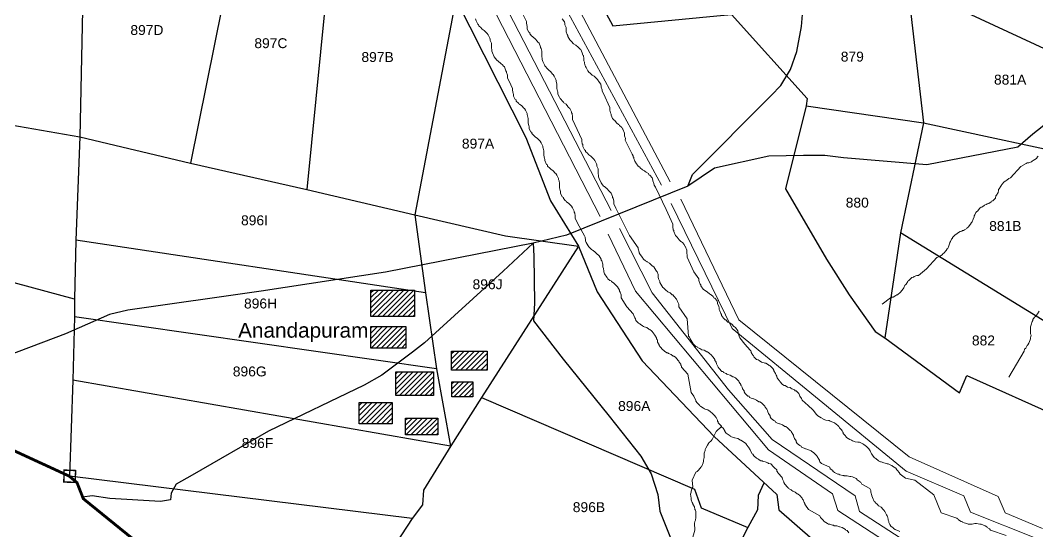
# Model space of a CAD drawing. Header units: inches. Extents: x -72 to 3350, y -615 to 1801.
# Drawn here: x 642.6 to 998, y -423.2 to -244.7 of the extents above; entities that cross this region are included whole.
import ezdxf
from ezdxf.enums import TextEntityAlignment as Align

# ---------------------------------------------------------------- set-up
doc = ezdxf.new("R2010")
doc.units = ezdxf.units.IN
doc.header["$LTSCALE"] = 15
doc.header["$MEASUREMENT"] = 0
for name, color, linetype in [('BOUNDARY', 5, 'Continuous'), ('PLOT', 255, 'Continuous'), ('PLOT NO', 7, 'Continuous'), ('ROAD', 50, 'Continuous'), ('STONES', 3, 'Continuous'), ('STREAM', 130, 'Continuous'), ('VILLAGE', 20, 'Continuous')]:
    doc.layers.add(name, color=color, linetype=linetype)
doc.styles.get("Standard").update_dxf_attribs({"font": 'arial.ttf'})

msp = doc.modelspace()

# ---------------------------------------------------------------- hatches: boundary and pattern name
at = {"layer": 'VILLAGE', "linetype": 'ByBlock'}
h = msp.add_hatch(dxfattribs=at)
h.set_pattern_fill('ANSI31', color=256, scale=10, style=0)
h.paths.add_polyline_path([(765, -351.63), (777.3, -351.63), (777.3, -359.17), (765, -359.17)])
h.paths.add_polyline_path([(765.1, -338.9), (780.3, -338.9), (780.3, -348.13), (765.1, -348.13)])
h.paths.add_polyline_path([(793.25, -360.2), (805.64, -360.2), (805.64, -366.82), (793.25, -366.82)])
h.paths.add_polyline_path([(793.39, -370.95), (800.74, -370.95), (800.74, -376.22), (793.39, -376.22)])
h.paths.add_polyline_path([(773.82, -367.47), (786.94, -367.47), (786.94, -375.74), (773.82, -375.74)])
h.paths.add_polyline_path([(777.17, -383.59), (788.49, -383.59), (788.49, -389.49), (777.17, -389.49)])
h.paths.add_polyline_path([(761, -378.2), (772.52, -378.2), (772.52, -385.6), (761, -385.6)])

# ---------------------------------------------------------------- linework, layer by layer
at = {"layer": 'BOUNDARY', "const_width": 1}
msp.add_lwpolyline([(1035.01, -544.31), (979.49, -540.33), (958.35, -534.44), (931.49, -526.66), (892.1, -515.15), (857.81, -504.23), (838.51, -499.57), (816.48, -493.94), (741.4, -473.98), (664.62, -411.74), (662.42, -406.14), (659.74, -403.88), (596.11, -374.56), (543.2, -340.82), (475.93, -298.02), (410.84, -255.84)], dxfattribs=at)
at = {"layer": 'PLOT', "color": 0}
for points in [[(670.33, -36.8), (667.14, -147.74), (666.39, -178.5), (666.39, -181.41), (665.43, -200.82), (664.78, -218.81), (663.37, -285.42), (661.96, -321.44), (661.57, -342.03), (661.54, -348.2), (661.02, -370.38), (659.74, -403.88)], [(670.33, -36.8), (703.38, -61.6), (715.45, -77.78), (730.01, -109.7), (746.93, -145.9), (764.02, -174.8), (778.43, -204.49), (794.72, -237.2), (819.18, -285.67), (827.82, -307.79), (837.64, -323.61), (844.12, -339.5), (859.85, -363.6), (885.02, -390.01), (906.92, -410.22), (907.61, -415.63), (919.48, -425.95), (951.59, -439.61), (983.96, -457.58), (1033.98, -468.64), (1050.75, -477.44), (1108.86, -506.32), (1145.93, -528.09), (1191.32, -555.27)], [(749.93, -49.64), (754.62, -65.87), (777.97, -91.29), (807.88, -126.61), (785.82, -126.28), (801.72, -155.48), (833.56, -216.82), (849.64, -246.61), (885.97, -243.13), (891.03, -242.68), (917.47, -272), (917.1, -274.6), (909.85, -303.52), (924.26, -328.13), (932.14, -340.58), (941.18, -353.38), (944.58, -355.57), (970.71, -374.79), (973.25, -368.72), (1005.94, -383.37)], [(807.88, -126.61), (838.2, -161.77), (848.54, -176.23), (863.16, -201.8), (867.17, -209.96), (872.29, -219.53), (891.03, -242.68), (909.68, -240.95), (952.49, -232.37), (1017.66, -262.58), (1018.75, -293.51)], [(752.28, -207.53), (742.7, -303.84)], [(718.75, -212.01), (702.12, -294.6)], [(952.49, -232.37), (958.08, -280.52), (950.13, -318.87), (944.58, -355.57)], [(794.72, -237.2), (780.43, -312.68), (784.19, -339.85), (788.02, -366.45), (792.87, -393.44), (661.02, -370.38)], [(593.72, -273.32), (663.37, -285.42)], [(917.1, -274.6), (958.08, -280.52), (1018.75, -293.51), (1014.46, -328.7), (1017.41, -360.23), (950.13, -318.87)], [(663.37, -285.42), (702.12, -294.6), (742.7, -303.84), (780.43, -312.68), (812.1, -319.99), (837.64, -323.61)], [(784.19, -339.85), (661.96, -321.44)], [(661.57, -342.03), (595.17, -324.11)], [(837.64, -323.61), (803.71, -376.43), (793.01, -393.25), (783.48, -408.71), (783.05, -413.93), (779.46, -418.67), (775.72, -424.36), (758.3, -449.46), (741.4, -473.98)], [(788.02, -366.45), (661.54, -348.2)], [(803.71, -376.43), (878.12, -408.43), (880.5, -414.92), (896.78, -421.84)], [(779.46, -418.67), (659.74, -403.88)], [(902.39, -406.31), (900.41, -410.68), (900.12, -415.68), (896.78, -421.84), (886.95, -441.13), (873.33, -472.84), (857.81, -504.23)]]:
    msp.add_lwpolyline(points, dxfattribs=at)
at = {"layer": 'ROAD'}
for points in [[(875.73, -302.63), (877.45, -298.55), (904.91, -270.92), (908.25, -267.42), (911.6, -261.9), (913.86, -255.57), (915.5, -246.86), (915.95, -241.33)], [(1020.39, -265.5), (996.33, -284.43), (991.08, -288.98), (959.23, -295.16), (930.11, -292.71), (923.69, -291.9), (916.22, -291.9), (904.09, -292.13), (885.07, -296.33), (875.73, -302.63), (833.43, -319.76), (821.75, -322.56), (770.2, -332.66), (726.7, -339.28), (680.22, -345.91), (673.73, -347.43), (658.42, -354.14), (621.42, -368.2), (609.98, -372.57), (604.23, -374.76), (600.76, -376.54)], [(821.75, -322.56), (811.33, -332.34), (783.77, -357.33), (779.59, -360.55), (768.92, -368.62), (762.68, -372.06), (729.27, -388.16), (702.59, -403.51), (697.06, -406.68), (695.36, -409.79), (695.04, -412.15), (691.6, -412.77), (673.85, -411.67), (667.73, -410.77), (664.35, -411.19)], [(821.75, -322.56), (821.96, -327.07), (822.18, -343.45), (821.85, -349.63), (832.28, -363.01), (848.29, -382.97), (859.32, -396.88), (863.03, -403), (865.27, -410.33), (865.95, -416.07), (870.92, -428.3), (873.01, -433.95), (874.06, -444.07), (878.66, -455.84), (880.38, -460.28), (882, -470.11), (883.47, -482.02), (885.72, -499.27), (886.6, -506.42), (887.55, -513.78)]]:
    msp.add_lwpolyline(points, dxfattribs=at)
at = {"layer": 'STONES', "color": 3, "const_width": 0.5}
msp.add_lwpolyline([(657.91, -401.75), (657.81, -405.92), (661.75, -406.02), (661.95, -401.91), (657.91, -401.75)], dxfattribs=at)
at = {"layer": 'STREAM', "color": 4, "lineweight": 0}
for points in [[(257.42, 172.82), (351.97, 177.17), (401.52, 174.14), (449.55, 162.79), (557.34, 77.13), (678.37, -25.75), (708.44, -50.71), (734.92, -90.23), (795.24, -206.91), (848.95, -311.11)], [(845.17, -313.19), (804.7, -234.33), (762.15, -151.13), (732.08, -94.39), (703.71, -53.17), (618.05, 20.39), (521.41, 101.33), (459.76, 150.12), (447.66, 159.58), (403.22, 169.98), (337.22, 172.82), (259.5, 169.03)], [(866.54, -302.22), (819.64, -215.61), (781.25, -139.78), (754.2, -88.53), (730.57, -51.85)], [(733.97, -49.76), (758.55, -85.51), (799.02, -163.8), (834.01, -233.58), (869.56, -301.09)], [(816.8, -239.82), (819.45, -245.11), (819.45, -245.68), (819.64, -246.82), (819.64, -247), (819.64, -247.76), (820.2, -248.9), (820.58, -249.09), (820.58, -249.46), (821.34, -250.22), (821.53, -250.41), (821.72, -250.6), (822.47, -251.17), (823.23, -252.11), (823.42, -252.3), (823.8, -252.68), (824.36, -254), (824.36, -254.19), (824.55, -254.57), (824.74, -255.51), (824.74, -255.89), (824.74, -256.27), (824.74, -256.65), (824.74, -257.22), (824.93, -258.16), (824.93, -258.35), (825.12, -259.11), (825.69, -260.24), (825.88, -260.62), (826.07, -260.81), (826.63, -261.57), (827.01, -261.94), (827.2, -262.13), (827.96, -262.7), (828.52, -263.46), (828.71, -263.65), (829.09, -264.21), (829.66, -265.35), (829.85, -265.73), (829.85, -265.92), (830.04, -267.05), (830.04, -267.43), (830.04, -267.62), (830.04, -268), (830.04, -268.56), (830.23, -269.51), (830.42, -269.7), (830.42, -270.45), (830.98, -271.59), (831.17, -271.97), (831.36, -272.16), (832.12, -273.1), (832.31, -273.29), (832.5, -273.48), (833.25, -274.05), (833.82, -274.8), (834.01, -274.99), (834.58, -275.56), (835.14, -276.69), (835.14, -277.07), (835.33, -277.26), (835.52, -278.4), (835.52, -278.78), (835.52, -278.96), (835.52, -279.34), (837.98, -284.64), (838.74, -286.34), (838.74, -286.91), (838.93, -287.85), (839.11, -288.04), (839.11, -288.8), (839.68, -289.93), (840.06, -290.12), (840.06, -290.5), (840.82, -291.26), (841.01, -291.45), (841.19, -291.63), (841.95, -292.2), (842.71, -292.96), (842.9, -293.15), (843.27, -293.71), (843.84, -294.85), (844.03, -295.23), (844.03, -295.61), (844.41, -296.55), (844.41, -296.93), (844.41, -297.12), (844.41, -297.5), (844.41, -298.06), (844.6, -299.01), (844.6, -299.39), (844.79, -299.96), (845.36, -301.28), (845.54, -301.47), (845.73, -301.85), (846.3, -302.6), (846.68, -302.79), (846.87, -302.98), (847.62, -303.55), (848.19, -304.3), (848.38, -304.49), (848.95, -305.06), (849.52, -306.2), (849.52, -306.57), (849.7, -306.76), (849.89, -307.9), (849.89, -308.28), (849.89, -308.47), (849.89, -308.84), (850.65, -310.36), (855.38, -319.81), (858.4, -324.16), (858.4, -324.54), (858.78, -325.67), (858.78, -325.86), (859.16, -326.43), (859.92, -327.57), (860.11, -327.75), (860.29, -328.13), (861.05, -328.7), (861.43, -328.89), (861.62, -329.08), (862.37, -329.46), (863.13, -330.21), (863.32, -330.4), (863.89, -330.78), (864.64, -331.91), (864.83, -332.29), (865.02, -332.48), (865.4, -333.43), (865.4, -333.81), (865.4, -333.99), (865.4, -334.37), (865.59, -334.94), (865.97, -335.89), (865.97, -336.26), (866.35, -336.83), (867.1, -337.97), (867.29, -338.16), (867.48, -338.34), (868.24, -339.1), (868.62, -339.29), (868.8, -339.48), (869.56, -339.86), (870.32, -340.61), (870.51, -340.61), (871.07, -341.18), (871.83, -342.13), (872.02, -342.5), (872.21, -342.88), (872.59, -343.83), (872.59, -344.21), (872.59, -344.4), (872.59, -344.77), (875.61, -348.93), (875.99, -354.99), (876.37, -355.36), (876.56, -355.93), (877.13, -356.88), (877.31, -357.07), (877.69, -357.63), (878.64, -358.58), (879.02, -358.77), (879.21, -358.96), (879.96, -359.34), (880.34, -359.52), (880.72, -359.71), (881.47, -359.9), (882.42, -360.47), (882.61, -360.47), (883.18, -360.85), (884.12, -361.79), (884.31, -361.98), (884.69, -362.36), (885.26, -363.12), (885.26, -363.5), (885.45, -363.68), (885.64, -364.06), (885.82, -364.63), (886.2, -365.39), (886.39, -365.76), (886.77, -366.33), (887.72, -367.28), (888.09, -367.28), (888.28, -367.66), (889.23, -368.03), (889.42, -368.22), (889.8, -368.41), (890.55, -368.6), (891.5, -369.17), (891.69, -369.17), (892.44, -369.55), (893.39, -370.49), (893.58, -370.68), (893.77, -371.06), (894.33, -371.82), (894.33, -372.19), (894.52, -372.38), (894.71, -372.76), (894.9, -373.33), (895.47, -374.09), (895.47, -374.46), (895.85, -375.03), (896.79, -375.98), (897.17, -375.98), (897.36, -376.35), (898.31, -376.73), (898.68, -376.92), (898.87, -376.92), (899.82, -377.3), (900.57, -377.87), (900.95, -377.87), (901.52, -378.25), (902.47, -379.19), (902.65, -379.38), (902.84, -379.76), (903.41, -380.52), (903.6, -380.89), (903.6, -381.08), (903.79, -381.46), (903.98, -382.03), (904.55, -382.78), (904.55, -383.16), (904.92, -383.73), (905.87, -384.49), (906.25, -384.68), (906.44, -385.05), (907.38, -385.43), (907.76, -385.62), (907.95, -385.62), (908.9, -386), (909.65, -386.57), (910.03, -386.57), (910.6, -386.95), (911.54, -387.89), (911.73, -388.08), (911.92, -388.27), (912.49, -389.21), (912.68, -389.59), (912.68, -389.78), (912.87, -390.16), (913.06, -390.73), (913.62, -391.48), (913.62, -391.86), (914, -392.43), (914.95, -393.19), (915.33, -393.37), (915.51, -393.75), (916.46, -394.13), (916.84, -394.32), (917.03, -394.32), (917.97, -394.7), (918.92, -395.08), (919.11, -395.27), (919.67, -395.64), (920.62, -396.59), (920.81, -396.78), (921, -396.97), (921.57, -397.91), (921.75, -398.29), (921.75, -398.48), (921.94, -398.86), (922.51, -399.43), (925.35, -400.75), (925.54, -401.32), (926.48, -401.88), (926.48, -402.07), (927.05, -402.64), (928.18, -403.21), (928.56, -403.21), (928.94, -403.4), (929.89, -403.59), (930.26, -403.59), (930.45, -403.78), (931.4, -403.78), (932.34, -403.96), (932.72, -403.96), (933.29, -404.15), (934.61, -404.72), (934.8, -404.91), (934.99, -405.1), (935.94, -405.86), (936.13, -406.04), (936.32, -406.23), (936.51, -406.61), (939.34, -408.13), (939.72, -408.88), (939.72, -409.45), (940.1, -410.58), (940.1, -410.77), (940.29, -411.34), (940.85, -412.66), (941.23, -412.85), (941.23, -413.04), (941.99, -413.8), (942.37, -414.18), (942.56, -414.18), (943.31, -414.74), (944.07, -415.5), (944.26, -415.69), (944.64, -416.26), (945.2, -417.39), (945.39, -417.77), (945.58, -417.96), (945.77, -418.9), (945.77, -419.28), (945.96, -419.66), (945.96, -420.04), (946.34, -420.8), (946.72, -421.36), (947.47, -421.93), (947.66, -422.12), (948.23, -422.5), (949.55, -423.06), (949.74, -423.25)], [(801.67, -244.17), (801.86, -244.92), (802.43, -246.06), (802.62, -246.25), (802.81, -246.63), (803.56, -247.38), (803.75, -247.57), (803.94, -247.76), (804.7, -248.33), (805.45, -249.09), (805.64, -249.27), (806.02, -249.84), (806.59, -250.98), (806.78, -251.35), (806.78, -251.73), (807.16, -252.68), (807.16, -253.06), (807.16, -253.25), (807.16, -253.62), (807.16, -254.19), (807.34, -255.14), (807.34, -255.51), (807.53, -256.08), (808.1, -257.41), (808.29, -257.59), (808.48, -257.97), (809.24, -258.73), (809.42, -258.92), (809.61, -259.11), (810.37, -259.68), (811.13, -260.43), (811.32, -260.62), (811.69, -261), (812.26, -262.32), (812.45, -262.7), (812.45, -262.89), (812.83, -263.84), (812.83, -264.21), (812.83, -264.59), (812.83, -264.97), (813.4, -265.92), (814.53, -268.56), (814.53, -269.13), (814.72, -270.27), (814.91, -270.45), (814.91, -271.21), (815.48, -272.35), (815.85, -272.53), (815.85, -272.91), (816.61, -273.67), (816.8, -273.86), (816.99, -274.05), (817.75, -274.61), (818.5, -275.37), (818.69, -275.56), (819.07, -276.13), (819.64, -277.26), (819.64, -277.64), (819.83, -278.02), (820.01, -278.96), (820.01, -279.34), (820.01, -279.53), (820.01, -279.91), (820.01, -280.48), (820.2, -281.61), (820.39, -281.8), (820.39, -282.56), (820.96, -283.69), (821.34, -283.88), (821.34, -284.26), (822.09, -285.02), (822.28, -285.2), (822.47, -285.39), (823.23, -285.96), (823.99, -286.72), (824.17, -286.91), (824.55, -287.47), (825.12, -288.61), (825.12, -288.99), (825.31, -289.37), (825.5, -290.31), (825.5, -290.69), (825.5, -290.88), (825.5, -291.26), (825.5, -291.82), (825.69, -292.96), (825.88, -293.15), (825.88, -293.71), (826.44, -295.04), (826.82, -295.23), (826.82, -295.61), (827.58, -296.36), (827.77, -296.55), (827.96, -296.74), (828.71, -297.31), (829.47, -298.06), (829.66, -298.25), (830.04, -298.82), (830.6, -299.96), (830.6, -300.33), (830.79, -300.71), (830.98, -301.66), (830.98, -302.04), (830.98, -302.22), (830.98, -302.6), (830.98, -303.17), (831.17, -304.12), (831.36, -304.49), (831.36, -305.06), (831.93, -306.38), (832.31, -306.57), (832.31, -306.95), (833.06, -307.71), (833.25, -307.9), (833.44, -308.09), (834.2, -308.65), (834.95, -309.41), (835.14, -309.6), (835.52, -310.17), (836.09, -311.3), (836.09, -311.68), (836.28, -312.06), (836.47, -313), (836.47, -313.38), (836.47, -313.57), (836.47, -313.95), (837.79, -316.6), (839.68, -320), (839.87, -320.38), (840.06, -321.51), (840.06, -321.7), (840.25, -322.27), (841.01, -323.4), (841.19, -323.78), (841.38, -323.97), (842.14, -324.73), (842.52, -324.92), (842.71, -325.11), (843.46, -325.67), (844.22, -326.43), (844.41, -326.62), (844.79, -327), (845.54, -328.13), (845.54, -328.51), (845.73, -328.7), (846.11, -329.83), (846.11, -330.02), (846.11, -330.4), (846.11, -330.78), (846.3, -331.35), (846.49, -332.29), (846.49, -332.48), (846.68, -333.24), (847.44, -334.37), (847.62, -334.56), (847.81, -334.94), (848.57, -335.51), (848.95, -335.7), (849.14, -335.89), (849.89, -336.45), (850.65, -337.21), (850.84, -337.4), (851.22, -337.78), (851.97, -338.91), (851.97, -339.29), (852.16, -339.67), (852.54, -340.61), (852.54, -340.99), (852.54, -341.18), (852.54, -341.56), (854.43, -344.77), (856.7, -347.23), (856.89, -347.8), (857.27, -348.56), (857.46, -348.93), (857.65, -349.5), (858.59, -350.45), (858.97, -350.64), (859.16, -350.83), (859.92, -351.39), (860.29, -351.58), (860.48, -351.77), (861.43, -351.96), (862.19, -352.53), (862.56, -352.72), (863.13, -353.09), (863.89, -354.04), (864.08, -354.42), (864.27, -354.61), (864.83, -355.55), (864.83, -355.93), (865.02, -356.12), (865.21, -356.5), (865.21, -357.07), (865.78, -358.01), (865.78, -358.2), (866.16, -358.77), (867.1, -359.71), (867.29, -359.9), (867.67, -360.28), (868.43, -360.85), (868.8, -360.85), (868.99, -361.04), (869.94, -361.42), (870.7, -361.98), (870.88, -361.98), (871.45, -362.36), (872.4, -363.5), (872.59, -363.68), (872.78, -364.06), (873.34, -364.82), (873.34, -365.2), (873.53, -365.39), (873.53, -365.76), (875.8, -368.22), (876.94, -374.65), (877.88, -375.98), (878.07, -376.54), (878.64, -377.3), (878.64, -377.68), (879.02, -378.25), (879.96, -379.19), (880.15, -379.38), (880.34, -379.57), (881.29, -380.14), (881.66, -380.33), (881.85, -380.52), (882.8, -380.7), (883.55, -381.27), (883.74, -381.46), (884.31, -381.84), (885.26, -382.78), (885.45, -383.16), (885.64, -383.35), (886.2, -384.3), (886.2, -384.68), (886.39, -384.86), (886.39, -385.24), (887.53, -386.38), (887.72, -386.76), (888.09, -387.13), (888.66, -388.08), (888.66, -388.27), (889.23, -388.84), (890.17, -389.59), (890.55, -389.78), (890.74, -389.97), (891.69, -390.35), (892.06, -390.54), (892.25, -390.54), (893.2, -390.73), (894.14, -391.29), (894.33, -391.29), (894.9, -391.67), (896.04, -392.43), (896.23, -392.81), (896.41, -393), (896.98, -393.75), (897.17, -394.13), (897.36, -394.32), (897.55, -394.7), (897.74, -395.27), (898.31, -396.02), (898.49, -396.21), (898.87, -396.78), (899.82, -397.54), (900.2, -397.72), (900.39, -397.91), (901.33, -398.48), (901.71, -398.48), (901.9, -398.67), (902.84, -398.86), (903.79, -399.24), (903.98, -399.43), (904.74, -399.62), (905.68, -400.56), (905.87, -400.75), (906.06, -400.94), (906.82, -401.7), (906.82, -402.07), (907, -402.26), (907.19, -402.64), (907.38, -402.83), (908.71, -404.34), (908.9, -404.91), (909.27, -405.86), (909.27, -406.04), (909.65, -406.61), (910.6, -407.75), (910.79, -407.94), (910.98, -408.13), (911.92, -408.69), (912.11, -408.88), (912.49, -409.07), (913.24, -409.45), (914, -410.02), (914.38, -410.21), (914.95, -410.58), (915.7, -411.53), (915.89, -411.91), (916.08, -412.1), (916.46, -413.04), (916.65, -413.42), (916.65, -413.61), (916.84, -413.99), (917.97, -415.5), (921.94, -417.77), (922.13, -418.34), (922.89, -419.09), (923.08, -419.28), (923.46, -419.66), (924.59, -420.42), (924.97, -420.61), (925.35, -420.61), (926.29, -420.98), (926.67, -420.98), (926.86, -421.17), (927.81, -421.17), (928.75, -421.55), (928.94, -421.55), (929.7, -421.74), (930.83, -422.5), (931.02, -422.69), (931.4, -422.88), (931.97, -423.63)], [(987, -424.58), (981.51, -422.69), (981.13, -422.31), (980.38, -421.74), (980.19, -421.55), (979.62, -421.17), (978.3, -420.61), (977.92, -420.61), (977.73, -420.61), (976.6, -420.42), (976.22, -420.42), (976.03, -420.42), (975.08, -420.61), (974.14, -420.61), (973.76, -420.61), (973.19, -420.42), (971.87, -420.04), (971.68, -419.85), (971.3, -419.66), (970.36, -419.09), (970.17, -418.9), (969.98, -418.72), (969.79, -418.53), (964.3, -416.64), (961.66, -410.39), (955.04, -405.29), (951.82, -404.53), (949.93, -403.21), (949.55, -402.64), (948.99, -401.88), (948.8, -401.7), (948.42, -401.13), (947.28, -400.37), (947.1, -400.18), (946.72, -399.99), (945.77, -399.62), (945.39, -399.62), (945.2, -399.43), (944.26, -399.24), (943.31, -398.86), (943.12, -398.86), (942.37, -398.48), (941.42, -397.72), (941.23, -397.54), (940.85, -397.35), (940.29, -396.59), (940.1, -396.21), (939.91, -396.02), (939.72, -395.64), (939.53, -395.08), (938.96, -394.32), (938.77, -394.13), (938.21, -393.56), (937.26, -392.81), (936.88, -392.62), (936.69, -392.43), (935.75, -392.05), (935.37, -392.05), (935.18, -392.05), (934.24, -391.86), (933.29, -391.48), (932.91, -391.29), (932.34, -391.11), (931.21, -390.35), (931.02, -389.97), (930.83, -389.78), (930.08, -389.03), (930.08, -388.65), (929.89, -388.46), (929.7, -388.08), (929.51, -387.7), (928.75, -386.95), (928.56, -386.57), (928.18, -386.19), (927.05, -385.24), (926.86, -385.24), (926.48, -385.05), (925.54, -384.68), (925.16, -384.49), (924.97, -384.49), (924.02, -384.3), (923.08, -383.92), (922.89, -383.73), (922.32, -383.54), (921.19, -382.78), (921, -382.6), (920.62, -382.22), (920.05, -381.46), (919.86, -381.27), (919.67, -380.89), (919.49, -380.7), (917.78, -379.19), (915.7, -377.3), (915.51, -376.73), (914.95, -375.98), (914.76, -375.6), (914.57, -375.03), (913.62, -374.09), (913.24, -374.09), (913.06, -373.71), (912.11, -373.33), (911.73, -373.14), (911.54, -372.95), (910.6, -372.76), (909.84, -372.19), (909.46, -372.19), (908.9, -371.82), (907.95, -370.87), (907.76, -370.49), (907.57, -370.3), (907, -369.55), (906.82, -369.17), (906.82, -368.98), (906.63, -368.6), (906.44, -368.03), (905.87, -367.09), (905.87, -366.9), (905.49, -366.33), (904.55, -365.39), (904.17, -365.2), (903.98, -365.01), (903.03, -364.44), (902.65, -364.44), (902.47, -364.25), (901.52, -364.06), (900.76, -363.5), (900.39, -363.31), (899.82, -363.12), (898.87, -362.17), (898.68, -361.79), (898.49, -361.6), (897.93, -360.66), (897.93, -360.47), (897.74, -360.09), (897.55, -359.9), (895.66, -357.82), (893.96, -355.55), (893.77, -354.99), (893.39, -354.04), (893.39, -353.66), (893.2, -353.09), (892.44, -351.96), (892.06, -351.77), (891.88, -351.58), (891.12, -350.83), (890.93, -350.64), (890.74, -350.45), (889.8, -350.07), (889.04, -349.31), (888.85, -349.31), (888.28, -348.75), (887.53, -347.8), (887.53, -347.42), (887.34, -347.04), (886.96, -346.1), (886.77, -345.72), (886.77, -345.53), (886.77, -345.15), (886.58, -344.58), (886.2, -343.64), (886.2, -343.45), (886.01, -342.69), (885.26, -341.75), (884.88, -341.56), (884.69, -341.18), (883.93, -340.61), (883.74, -340.42), (883.37, -340.24), (882.61, -339.67), (881.85, -339.1), (881.66, -338.91), (881.1, -338.53), (880.34, -337.4), (880.34, -337.02), (880.15, -336.83), (879.77, -335.89), (879.58, -335.51), (879.58, -335.13), (879.58, -334.94), (877.88, -332.48), (875.61, -327.38), (875.61, -326.81), (875.42, -325.86), (875.42, -325.48), (875.42, -324.92), (874.86, -323.59), (874.67, -323.4), (874.48, -323.03), (873.91, -322.27), (873.53, -322.08), (873.34, -321.89), (872.78, -321.32), (872.02, -320.38), (871.83, -320.19), (871.45, -319.81), (870.88, -318.49), (870.88, -318.11), (870.7, -317.92), (870.51, -316.79), (870.51, -316.41), (870.51, -316.22), (870.51, -315.84), (868.24, -310.73), (864.45, -302.98), (864.08, -302.22), (863.89, -301.66), (863.51, -300.71), (863.51, -300.52), (863.32, -299.77), (862.56, -298.82), (862.19, -298.63), (862, -298.25), (861.24, -297.69), (860.86, -297.5), (860.67, -297.31), (859.92, -296.93), (859.16, -296.17), (858.97, -295.98), (858.4, -295.61), (857.65, -294.47), (857.46, -294.28), (857.27, -293.9), (856.89, -292.96), (856.89, -292.58), (856.7, -292.39), (856.7, -292.01), (856.32, -291.45), (853.86, -286.53), (854.05, -285.96), (853.68, -285.02), (853.68, -284.64), (853.68, -284.07), (853.11, -282.75), (852.92, -282.56), (852.73, -282.18), (851.97, -281.42), (851.78, -281.23), (851.6, -281.04), (850.84, -280.48), (850.27, -279.72), (850.08, -279.53), (849.52, -278.96), (848.95, -277.83), (848.95, -277.45), (848.76, -277.07), (848.57, -276.13), (848.57, -275.75), (848.57, -275.56), (848.57, -275.18), (846.3, -270.27), (845.92, -269.51), (845.92, -268.94), (845.54, -268), (845.54, -267.81), (845.36, -267.05), (844.6, -265.92), (844.41, -265.73), (844.22, -265.35), (843.46, -264.59), (843.27, -264.4), (843.09, -264.21), (842.33, -263.84), (841.57, -263.08), (841.38, -262.89), (840.82, -262.32), (840.25, -261.19), (840.06, -260.81), (839.87, -260.62), (839.68, -259.68), (839.68, -259.3), (839.49, -258.92), (839.49, -258.54), (839.49, -258.16), (839.3, -257.03), (839.11, -256.84), (838.93, -256.08), (838.36, -254.95), (838.17, -254.76), (837.98, -254.57), (837.22, -253.81), (836.85, -253.62), (836.66, -253.43), (835.9, -252.87), (835.14, -252.11), (834.95, -251.92), (834.58, -251.54), (833.82, -250.41), (833.82, -250.03), (833.63, -249.65), (833.25, -248.71), (833.25, -248.33), (833.25, -248.14), (833.25, -247.76), (833.25, -247.19), (832.87, -246.25), (832.87, -245.87), (832.68, -245.3), (831.93, -244.17)], [(943.69, -343.83), (946.53, -341.56), (946.91, -341.56), (947.1, -341.37), (947.47, -341.37), (948.42, -340.8), (948.8, -340.61), (948.99, -340.61), (950.12, -339.67), (950.5, -339.1), (950.69, -338.91), (951.26, -338.16), (951.63, -337.21), (951.82, -337.02), (952.01, -336.83), (952.58, -335.89), (952.77, -335.7), (952.96, -335.51), (954.09, -334.56), (954.66, -334.37), (954.85, -334.18), (955.79, -333.81), (956.36, -333.81), (959.2, -331.54), (962.79, -327.57), (963.17, -327.38), (963.55, -327.19), (963.74, -327.19), (964.68, -326.62), (964.87, -326.24), (965.25, -326.05), (966.01, -325.11), (966.38, -324.54), (966.57, -324.35), (966.95, -323.4), (967.33, -322.46), (967.33, -322.27), (967.52, -321.89), (967.9, -321.14), (968.28, -320.76), (968.28, -320.57), (969.22, -319.62), (969.79, -319.24), (969.98, -319.06), (970.92, -318.49), (971.49, -318.3), (971.68, -318.11), (972.06, -318.11), (972.44, -317.92), (973.19, -317.35), (973.38, -317.16), (973.76, -316.97), (974.52, -315.84), (974.89, -315.27), (975.08, -315.08), (975.46, -314.14), (975.84, -313.38), (975.84, -313), (976.03, -312.63), (976.41, -311.87), (976.79, -311.49), (976.97, -311.3), (977.73, -310.36), (978.3, -309.98), (978.68, -309.79), (979.43, -309.22), (980, -309.03), (980.38, -308.84), (980.57, -308.84), (980.95, -308.65), (981.7, -308.09), (981.89, -307.9), (982.27, -307.71), (983.22, -306.76), (983.4, -306.01), (983.59, -305.82), (984.16, -304.87), (984.35, -304.12), (984.35, -303.74), (984.54, -303.55), (985.11, -302.6), (985.3, -302.22), (985.48, -302.04), (986.24, -301.09), (986.81, -300.71), (987.19, -300.52), (987.94, -299.96), (988.51, -299.77), (992.1, -295.79), (993.99, -294.66), (994.37, -294.47), (994.56, -294.47), (994.94, -294.47), (995.89, -294.09), (996.07, -293.9), (996.45, -293.71), (997.59, -292.96), (997.97, -292.39), (998.15, -292.2)], [(997.97, -425.71), (974.52, -416.45), (972.25, -410.77), (952.01, -402.07), (891.31, -352.34), (869.94, -308.65)], [(873.34, -307.14), (893.58, -349.31), (953.15, -397.16), (984.16, -410.96), (986.62, -416.64), (999.67, -422.12)], [(1236.05, -560.92), (1196.53, -540.12), (1059.24, -466.56), (1030.3, -461.83), (963.17, -438.57), (928.18, -415.88), (926.29, -410.02), (903.98, -394.7), (857.46, -339.29), (848, -319.43)], [(851.97, -317.35), (863.32, -339.86), (889.98, -373.71), (905.3, -391.11), (934.24, -410.77), (935.75, -416.26), (964.49, -434.79), (1030.87, -458.05), (1060.37, -463.16), (1184.99, -528.59), (1238.13, -556.2)], [(987.94, -369.36), (993.24, -360.28), (993.43, -359.52), (993.81, -359.15), (994.37, -358.2), (994.56, -358.01), (994.94, -357.44), (995.32, -356.31), (995.51, -355.93), (995.51, -355.55), (995.7, -354.61), (995.51, -354.23), (995.51, -353.85), (995.51, -353.09), (995.51, -351.96), (995.51, -351.77), (995.7, -351.01), (996.07, -349.88), (996.26, -349.5), (996.26, -349.12), (996.83, -348.37), (997.21, -348.18), (997.4, -347.8), (997.59, -347.61), (997.97, -347.23), (998.53, -346.29)], [(887.53, -386.57), (885.64, -388.27), (884.31, -391.11), (883.93, -391.48), (883.18, -392.24), (882.99, -392.43), (882.61, -393), (882.04, -394.13), (881.85, -394.51), (881.85, -394.89), (881.47, -395.83), (881.47, -396.21), (881.47, -396.4), (881.47, -397.35), (881.29, -398.29), (881.29, -398.67), (881.1, -399.24), (880.53, -400.56), (880.34, -400.75), (880.15, -401.13), (879.39, -401.88), (879.21, -402.07), (879.02, -402.26), (878.64, -402.45), (877.31, -405.29), (877.5, -407.75), (877.13, -408.13), (876.94, -409.26), (876.94, -409.45), (876.75, -410.21), (876.94, -411.53), (876.94, -411.72), (876.94, -412.1), (877.31, -413.04), (877.5, -413.42), (877.5, -413.61), (878.07, -414.55), (878.26, -415.5), (878.45, -415.69), (878.64, -416.26), (878.64, -417.58), (878.64, -417.96), (878.64, -418.34), (878.45, -419.28), (878.26, -419.66), (878.26, -419.85), (878.07, -420.23), (878.26, -422.69), (877.5, -425.14)]]:
    msp.add_lwpolyline(points, dxfattribs=at)
at = {"layer": 'VILLAGE', "linetype": 'ByBlock'}
for points in [[(765.1, -338.9), (780.3, -338.9), (780.3, -348.13), (765.1, -348.13)], [(765, -351.63), (777.3, -351.63), (777.3, -359.17), (765, -359.17)], [(793.25, -360.2), (805.64, -360.2), (805.64, -366.82), (793.25, -366.82)], [(773.82, -367.47), (786.94, -367.47), (786.94, -375.74), (773.82, -375.74)], [(793.39, -370.95), (800.74, -370.95), (800.74, -376.22), (793.39, -376.22)], [(761, -378.2), (772.52, -378.2), (772.52, -385.6), (761, -385.6)], [(777.17, -383.59), (788.49, -383.59), (788.49, -389.49), (777.17, -389.49)]]:
    msp.add_lwpolyline(points, close=True, dxfattribs=at)

# ---------------------------------------------------------------- texts
at = {"layer": 'PLOT NO'}
for s, height, p in [('897D', 3.456, (686.84, -248.11)), ('897C', 3.456, (730.15, -252.7)), ('897B', 3.456, (767.41, -257.53)), ('879', 3.456, (933.24, -257.39)), ('881A', 3.456, (988.37, -265.42)), ('897A', 3.456, (802.5, -287.76)), ('880', 3.456, (934.97, -308.36)), ('896I', 3.456, (724.42, -314.54)), ('881B', 3.456, (986.69, -316.52)), ('896J', 3.456, (805.83, -336.87)), ('896H', 3.456, (726.53, -343.59)), ('Anandapuram', 5.184, (741.45, -352.93)), ('882', 3.456, (979.05, -356.49)), ('896G', 3.456, (722.75, -367.31)), ('896A', 3.456, (857.07, -379.38)), ('896F', 3.456, (725.46, -392.3)), ('896B', 3.456, (841.24, -414.69))]:
    msp.add_text(s, height=height, dxfattribs=at).set_placement(p, align=Align.MIDDLE_CENTER)

doc.saveas('drawing.dxf')
